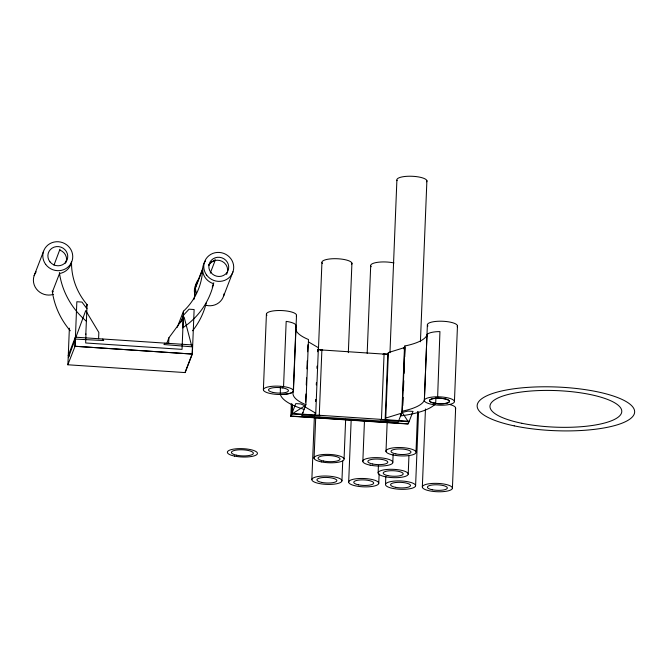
<?xml version="1.0" encoding="UTF-8"?>
<svg xmlns="http://www.w3.org/2000/svg" width="668" height="668" viewBox="0 0 668 668"><rect width="100%" height="100%" fill="white"/><g stroke="black" fill="none" stroke-linecap="round" stroke-linejoin="round"><path stroke-width="1" d="M195.524 286.956L202.654 268.686M67.902 364.795L69.372 328.18M75.334 337.173L74.975 346.266L192.125 354.057L192.493 344.955L75.334 337.173L68.186 355.677M180.544 322.702L183.408 315.288L189.061 309.192L194.129 309.526L192.334 354.057L185.178 372.585L67.819 364.778L75.058 346.266L76.845 301.736L81.972 302.07L86.957 308.716M85.821 334.267L87.09 304.608L86.339 306.554M85.947 333.925L85.679 342.976L182.038 349.372L183.408 315.288M98.597 338.734L98.847 332.455L85.729 310.587L68.386 357.656L69.088 355.693M168.67 343.394L168.895 337.816L184.126 317.116L191.916 346.817L163.952 344.538L164.971 343.143M182.815 327.796L183.475 311.196A65.94 63.076 21.1 0 0 202.621 269.496L202.629 269.363M195.49 287.908L195.49 287.975A65.94 63.076 21.1 0 1 193.845 299.656M263.384 389.694L266.423 314.085M280.36 386.981L280.335 394.521M295.657 326.652A15.055 4.175 2.3 0 0 286.18 321.375L283.558 386.563L282.238 387.866M302.796 412.432L301.777 415.788L398.136 422.193L401.869 412.532L407.964 411.062L413.033 411.396L408.156 424.021L290.881 416.222L291.323 403.589M291.816 413.45L408.975 421.232L407.981 423.813L290.822 416.03L291.816 413.45L292.192 404.123M318.544 349.556L321.892 349.781L319.262 415.279L320.072 415.755L291.908 414.01L292.283 404.649M280.268 394.354A15.055 4.008 2.2 0 0 293.277 391.473L295.932 326.268M293.469 390.939A15.055 4.158 2.3 0 0 271.108 386.413A15.055 4.158 2.3 0 0 270.707 393.602A15.055 4.158 2.3 0 0 293.469 390.939L296.509 315.338M302.763 413.225L302.704 412.423M305.593 402.053L305.919 394.011M306.278 384.96L306.562 377.921M306.929 368.87L307.247 360.82M307.614 351.769L307.898 344.73M302.671 413.225L305.877 404.716L308.499 339.528A65.94 18.286 2.3 0 1 295.832 326.535M311.847 479.599L314.352 417.216M315.162 412.924L315.079 415.003L315.764 413.216L318.394 347.719L308.524 341.916M315.622 401.526L315.705 399.406M316.281 384.943L316.373 382.772M316.949 368.352L317.041 366.131M317.617 351.769L317.709 349.498M314.069 458.357L315.697 417.759M318.419 350.099L321.926 262.666M341.933 480.843A15.055 4.175 2.3 0 0 319.571 476.301A15.055 4.175 2.3 0 0 319.17 483.515A15.055 4.175 2.3 0 0 341.933 480.843L342.726 461.087M344.07 458.816L345.657 419.262M348.337 352.646L351.927 263.134M348.679 482.045L351.184 419.663M362.833 461.596L364.461 420.999M367.175 353.339L370.69 265.906M378.13 472.869L378.422 465.571M378.764 483.29A15.055 4.175 2.3 0 0 356.403 478.747A15.055 4.175 2.3 0 0 356.002 485.97A15.055 4.175 2.3 0 0 378.764 483.29L379.14 473.929M387.782 354.157L384.083 353.906L381.453 419.412L380.326 419.754L408.265 421.733L402.495 412.891L385.762 418.076L385.152 419.654L387.782 354.157L388.392 352.579L405.125 347.393L404.75 356.754M385.762 418.076L388.392 352.579M385.995 451.501L387.164 422.393M389.962 352.754L396.892 180.21M385.503 484.492L385.837 476.175M392.826 462.056L393.118 454.774M401.869 412.532L404.491 347.16L403.906 348.679M402.253 411.171L404.866 345.982A65.94 18.286 2.3 0 0 426.986 334.994L424.389 400.124A65.94 18.286 2.3 0 1 402.253 411.171L400.433 415.88M402.787 405.618L403.121 397.301M403.414 390.02L403.789 380.66M404.082 373.387L404.457 364.027M408.215 474.113A15.055 4.158 2.3 0 0 385.853 469.579A15.055 4.158 2.3 0 0 385.453 476.768A15.055 4.158 2.3 0 0 408.215 474.113L408.966 455.359M415.997 451.96L417.625 411.421M420.422 341.782L426.894 180.669M415.596 485.736A15.055 4.175 2.3 0 0 393.227 481.194A15.055 4.175 2.3 0 0 392.826 488.417A15.055 4.175 2.3 0 0 415.596 485.736L418.56 411.922M424.339 400.391L427.378 324.782M422.335 486.939L425.466 408.966M435.937 397.31L435.686 403.422L434.392 404.758M427.286 336.129A15.055 4.175 2.3 0 1 439.936 331.595L437.598 398.195M454.432 401.635A15.055 4.158 2.3 0 0 432.062 397.101A15.055 4.158 2.3 0 0 431.662 404.299A15.055 4.158 2.3 0 0 454.432 401.635L457.463 326.034M452.42 488.183A15.055 4.175 2.3 0 0 430.058 483.64A15.055 4.175 2.3 0 0 429.658 490.863A15.055 4.175 2.3 0 0 452.42 488.183L455.634 408.131M54.008 265.104L59.97 249.214M213.785 282.781L212.24 287.156M34.135 275.65L43.554 251.268M65.272 263.25L66.608 259.785M166.749 343.385L168.895 337.816M177.237 327.362L183.475 311.196M195.49 287.975L202.621 269.496M210.261 273.145L215.171 260.436L215.054 259.234M184.978 372.56L192.125 354.057M223.546 296.216L232.965 271.834M290.881 416.222L295.757 403.606L300.884 403.94L305.435 406.077M403.781 348.805L404.866 345.982M291.908 414.01L304.099 406.353L315.764 413.216M384.083 353.906L382.964 354.257L385.027 354.407M75.559 339.094L103.699 340.538L102.78 339.018M320.69 350.132L322.702 350.257L321.892 349.781M317.701 349.698L387.774 354.357M75.058 346.266L192.334 354.057M59.394 272.527L59.527 273.454A78.816 75.384 21.1 0 0 86.422 321.258M52.254 291.006L52.388 291.933A78.816 75.384 21.1 0 0 70.282 330.777M397.076 180.611A15.055 4.175 2.3 0 1 412.056 176.268A15.055 4.175 2.3 0 1 426.652 181.796M371.199 266.724A15.055 4.175 2.3 0 1 376.827 262.432A15.055 4.175 2.3 0 1 393.97 262.958M266.966 315.288A15.055 4.158 2.3 0 1 280.886 310.528A15.055 4.158 2.3 0 1 296.225 316.073M427.929 325.984A15.055 4.158 2.3 0 1 441.849 321.224A15.055 4.158 2.3 0 1 457.179 326.761M305.877 404.716A65.94 18.286 2.3 0 1 293.219 391.724M434.492 404.766A78.816 21.894 2.4 0 1 400.566 415.939M304.04 409.375A78.816 21.894 2.4 0 1 280.343 394.396M208.909 264.971A9.995 9.561 21.1 0 1 215.171 260.436M59.811 250.099A9.995 9.561 21.1 0 1 66.266 261.923M182.807 327.779A78.816 75.392 20.8 0 0 213.585 283.691A15.055 14.404 21.1 0 1 205.418 261.079M87.107 304.608A65.94 63.076 21.1 0 1 71.543 261.672L71.534 261.505A15.055 14.445 22.5 0 1 59.535 273.496L52.388 291.933A15.055 14.404 21.1 0 0 53.432 291.724M196.476 293.102A15.055 14.404 21.1 0 1 197.895 280.092M206.253 302.955A78.816 75.384 21.1 0 1 192.576 330.777M208.842 265.246A9.995 9.561 21.1 0 1 222.194 261.38A9.995 9.561 21.1 0 1 226.586 274.414M53.323 294.396A15.055 14.404 21.2 0 1 36.398 288.952A15.055 14.404 21.2 0 1 36.155 271.843M224.172 293.569A15.055 14.404 21.2 0 1 206.028 305.318M195.198 295.682A15.055 14.404 21.2 0 1 197.118 282.539M450.107 404.624A15.055 4.175 2.3 0 1 455.351 408.866M322.435 263.484A15.055 4.175 2.3 0 1 336.355 258.708A15.055 4.175 2.3 0 1 351.685 264.261M236.555 455.217A11.005 3.056 2.3 0 0 253.372 453.355A11.005 3.056 2.3 0 0 237.198 449.956A11.005 3.056 2.3 0 0 236.555 455.217M234.443 456.077A15.055 4.175 2.3 0 0 257.439 453.53A15.055 4.175 2.3 0 0 235.328 448.879A15.055 4.175 2.3 0 0 234.443 456.077M393.277 455.033A15.055 4.175 2.3 0 0 416.039 452.353A15.055 4.175 2.3 0 0 393.677 447.81A15.055 4.175 2.3 0 0 393.277 455.033M395.873 453.923A9.995 2.772 2.3 0 0 410.979 452.144A9.995 2.772 2.3 0 0 396.141 449.13A9.995 2.772 2.3 0 0 395.873 453.923M395.423 487.306A9.995 2.772 2.3 0 0 410.536 485.527A9.995 2.772 2.3 0 0 395.69 482.513A9.995 2.772 2.3 0 0 395.423 487.306M370.105 465.128A15.055 4.175 2.3 0 0 392.876 462.448A15.055 4.175 2.3 0 0 370.506 457.906A15.055 4.175 2.3 0 0 370.105 465.128M372.702 464.018A9.995 2.772 2.3 0 0 387.816 462.239A9.995 2.772 2.3 0 0 372.969 459.225A9.995 2.772 2.3 0 0 372.702 464.018M434.225 403.155A9.995 2.772 2.3 0 0 449.489 401.46A9.995 2.772 2.3 0 0 434.81 398.37A9.995 2.772 2.3 0 0 434.225 403.155M521.908 423.303A65.948 18.286 2.3 0 0 621.766 411.672A65.948 18.286 2.3 0 0 523.962 391.682A65.948 18.286 2.3 0 0 521.908 423.303M514.218 425.867A78.816 21.86 2.3 0 0 634.6 412.515A78.816 21.86 2.3 0 0 518.852 388.175A78.816 21.86 2.3 0 0 514.218 425.867M273.195 392.45A9.995 2.772 2.3 0 0 288.451 390.755A9.995 2.772 2.3 0 0 273.763 387.674A9.995 2.772 2.3 0 0 273.195 392.45M433.958 403.113A9.995 2.764 2.3 0 0 449.397 401.526A9.995 2.764 2.3 0 0 434.926 398.37A9.995 2.764 2.3 0 0 433.958 403.113M45.691 264.403A15.055 14.404 21.2 0 0 71.476 262.449A15.055 14.404 21.2 0 0 56.17 241.758A15.055 14.404 21.2 0 0 45.691 264.403M49.991 261.873A9.995 9.561 21.2 0 0 67.034 260.027A9.995 9.561 21.2 0 0 56.421 246.609A9.995 9.561 21.2 0 0 49.991 261.873M206.654 275.099A15.055 14.404 21.2 0 0 232.439 273.145A15.055 14.404 21.2 0 0 217.133 252.446A15.055 14.404 21.2 0 0 206.654 275.099M210.954 272.569A9.995 9.561 21.2 0 0 227.997 270.724A9.995 9.561 21.2 0 0 217.384 257.305A9.995 9.561 21.2 0 0 210.954 272.569M387.749 475.591A9.995 2.755 2.3 0 0 403.18 474.004A9.995 2.755 2.3 0 0 388.709 470.848A9.995 2.755 2.3 0 0 387.749 475.591M432.254 489.753A9.995 2.772 2.3 0 0 447.36 487.974A9.995 2.772 2.3 0 0 432.522 484.96A9.995 2.772 2.3 0 0 432.254 489.753M321.767 482.413A9.995 2.772 2.3 0 0 336.881 480.634A9.995 2.772 2.3 0 0 322.034 477.62A9.995 2.772 2.3 0 0 321.767 482.413M358.599 484.859A9.995 2.772 2.3 0 0 373.704 483.081A9.995 2.772 2.3 0 0 358.866 480.067A9.995 2.772 2.3 0 0 358.599 484.859M323.395 461.012A11.005 3.056 2.3 0 0 340.045 459.058A11.005 3.056 2.3 0 0 323.688 455.735A11.005 3.056 2.3 0 0 323.395 461.012M321.35 461.889A15.055 4.175 2.3 0 0 344.112 459.208A15.055 4.175 2.3 0 0 321.751 454.666A15.055 4.175 2.3 0 0 321.35 461.889"/></g></svg>
